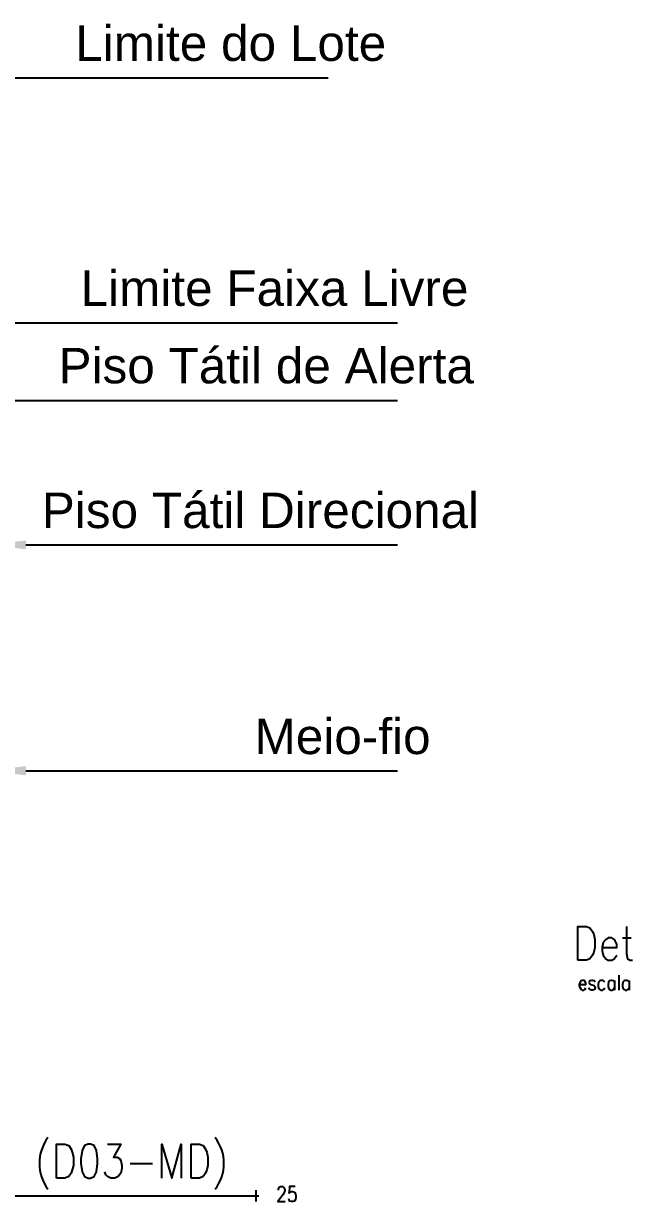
# Model space of a CAD drawing. Header units: feet. Extents: x 203667 to 205527, y 9204857 to 9205156.
# Drawn here: x 203708.851 to 203710.546, y 9204916.003 to 9204919.282 of the extents above; entities that cross this region are included whole.
import ezdxf

# ---------------------------------------------------------------- set-up
doc = ezdxf.new("R2010")
doc.units = ezdxf.units.FT
doc.header["$LTSCALE"] = 0.3
doc.header["$MEASUREMENT"] = 0
doc.layers.add('PDF_A_Texto', color=7, linetype='Continuous')
doc.layers.add('PDF_Text', color=7, linetype='Continuous')
doc.styles.add('PDF Arial', font='arial.ttf')

msp = doc.modelspace()

# ---------------------------------------------------------------- linework, layer by layer
at = {"layer": 'PDF_A_Texto', "lineweight": 25}
for points in [[(203707.8172, 9204919.1306), (203709.6994, 9204919.1306)], [(203708.8186, 9204918.4485), (203709.8919, 9204918.4485)], [(203707.6427, 9204918.2328), (203709.8919, 9204918.2328)], [(203708.8577, 9204917.831), (203709.8919, 9204917.831)], [(203708.8577, 9204917.2018), (203709.8919, 9204917.2018)], [(203710.529, 9204916.7683), (203710.529, 9204916.6922), (203710.5322, 9204916.6784), (203710.5396, 9204916.6742), (203710.5459, 9204916.6742)], [(203710.4613, 9204916.7101), (203710.5026, 9204916.7101), (203710.5026, 9204916.7186), (203710.4983, 9204916.7281), (203710.4952, 9204916.7323), (203710.4888, 9204916.7366), (203710.4782, 9204916.7366), (203710.4719, 9204916.7323), (203710.4645, 9204916.7239), (203710.4613, 9204916.7101), (203710.4613, 9204916.7006), (203710.4645, 9204916.6879), (203710.4719, 9204916.6784), (203710.4782, 9204916.6742), (203710.4888, 9204916.6742), (203710.4952, 9204916.6784), (203710.5026, 9204916.6879)], [(203710.5184, 9204916.7366), (203710.5427, 9204916.7366)], [(203710.5079, 9204916.6329), (203710.5079, 9204916.5906)], [(203710.3979, 9204916.6065), (203710.4159, 9204916.6065), (203710.4159, 9204916.6107), (203710.4148, 9204916.615), (203710.4137, 9204916.6171), (203710.4106, 9204916.6181), (203710.4063, 9204916.6181), (203710.4032, 9204916.6171), (203710.4, 9204916.6128), (203710.3979, 9204916.6065), (203710.3979, 9204916.6023), (203710.4, 9204916.597), (203710.4032, 9204916.5928), (203710.4063, 9204916.5906), (203710.4106, 9204916.5906), (203710.4137, 9204916.5928), (203710.4159, 9204916.597)], [(203710.4423, 9204916.6128), (203710.4402, 9204916.6171), (203710.4359, 9204916.6181), (203710.4317, 9204916.6181), (203710.4264, 9204916.6171), (203710.4254, 9204916.6128), (203710.4264, 9204916.6086), (203710.4296, 9204916.6065), (203710.437, 9204916.6044), (203710.4402, 9204916.6023), (203710.4423, 9204916.5991), (203710.4423, 9204916.597), (203710.4402, 9204916.5928), (203710.4359, 9204916.5906), (203710.4317, 9204916.5906), (203710.4264, 9204916.5928), (203710.4254, 9204916.597)], [(203710.4687, 9204916.6128), (203710.4656, 9204916.6171), (203710.4624, 9204916.6181), (203710.4582, 9204916.6181), (203710.455, 9204916.6171), (203710.4518, 9204916.6128), (203710.4508, 9204916.6065), (203710.4508, 9204916.6023), (203710.4518, 9204916.597), (203710.455, 9204916.5928), (203710.4582, 9204916.5906), (203710.4624, 9204916.5906), (203710.4656, 9204916.5928), (203710.4687, 9204916.597)], [(203710.4962, 9204916.6128), (203710.493, 9204916.6171), (203710.4899, 9204916.6181), (203710.4856, 9204916.6181), (203710.4825, 9204916.6171), (203710.4793, 9204916.6128), (203710.4782, 9204916.6065), (203710.4782, 9204916.6023), (203710.4793, 9204916.597), (203710.4825, 9204916.5928), (203710.4856, 9204916.5906), (203710.4899, 9204916.5906), (203710.493, 9204916.5928), (203710.4962, 9204916.597)], [(203710.4962, 9204916.6181), (203710.4962, 9204916.5906)], [(203710.5364, 9204916.6128), (203710.5332, 9204916.6171), (203710.5301, 9204916.6181), (203710.5258, 9204916.6181), (203710.5227, 9204916.6171), (203710.5195, 9204916.6128), (203710.5184, 9204916.6065), (203710.5184, 9204916.6023), (203710.5195, 9204916.597), (203710.5227, 9204916.5928), (203710.5258, 9204916.5906), (203710.5301, 9204916.5906), (203710.5332, 9204916.5928), (203710.5364, 9204916.597)], [(203710.5364, 9204916.6181), (203710.5364, 9204916.5906)], [(203709.0851, 9204916.1624), (203709.1221, 9204916.1624), (203709.102, 9204916.1264), (203709.1115, 9204916.1264), (203709.1189, 9204916.1211), (203709.1221, 9204916.1169), (203709.1252, 9204916.1032), (203709.1252, 9204916.0947), (203709.1221, 9204916.081), (203709.1147, 9204916.0725), (203709.1052, 9204916.0672), (203709.0946, 9204916.0672), (203709.0851, 9204916.0725), (203709.0808, 9204916.0767), (203709.0777, 9204916.0852)], [(203709.2363, 9204916.0672), (203709.2363, 9204916.1624), (203709.2638, 9204916.0672), (203709.2902, 9204916.1624), (203709.2902, 9204916.0672)], [(203709.1485, 9204916.1085), (203709.2098, 9204916.1085)], [(203709.5609, 9204916.0344), (203709.5609, 9204916.0366), (203709.562, 9204916.0397), (203709.563, 9204916.0418), (203709.5662, 9204916.044), (203709.5725, 9204916.044), (203709.5757, 9204916.0418), (203709.5768, 9204916.0397), (203709.5789, 9204916.0366), (203709.5789, 9204916.0323), (203709.5768, 9204916.0281), (203709.5736, 9204916.0217), (203709.5588, 9204916.0027), (203709.5799, 9204916.0027)], [(203709.6074, 9204916.044), (203709.5916, 9204916.044), (203709.5905, 9204916.026), (203709.5916, 9204916.0281), (203709.5969, 9204916.0302), (203709.6011, 9204916.0302), (203709.6053, 9204916.0281), (203709.6085, 9204916.0239), (203709.6095, 9204916.0186), (203709.6095, 9204916.0143), (203709.6085, 9204916.008), (203709.6053, 9204916.0038), (203709.6011, 9204916.0027), (203709.5969, 9204916.0027), (203709.5916, 9204916.0038), (203709.5905, 9204916.0059), (203709.5895, 9204916.0101)], [(203705.8589, 9204916.0186), (203709.5059, 9204916.0186)], [(203709.4975, 9204916.0344), (203709.4975, 9204916.0027)]]:
    msp.add_lwpolyline(points, dxfattribs=at)
for points in [[(203710.3937, 9204916.6742), (203710.3937, 9204916.7683), (203710.418, 9204916.7683), (203710.4275, 9204916.7641), (203710.4349, 9204916.7545), (203710.4381, 9204916.7461), (203710.4412, 9204916.7323), (203710.4412, 9204916.7101), (203710.4381, 9204916.6964), (203710.4349, 9204916.6879), (203710.4275, 9204916.6784), (203710.418, 9204916.6742)], [(203708.9434, 9204916.0672), (203708.9434, 9204916.1624), (203708.9666, 9204916.1624), (203708.9772, 9204916.1582), (203708.9836, 9204916.1486), (203708.9867, 9204916.1402), (203708.9899, 9204916.1264), (203708.9899, 9204916.1032), (203708.9867, 9204916.0905), (203708.9836, 9204916.081), (203708.9772, 9204916.0725), (203708.9666, 9204916.0672)], [(203709.0311, 9204916.1624), (203709.0206, 9204916.1582), (203709.0142, 9204916.1444), (203709.011, 9204916.1211), (203709.011, 9204916.1085), (203709.0142, 9204916.0852), (203709.0206, 9204916.0725), (203709.0311, 9204916.0672), (203709.0375, 9204916.0672), (203709.0481, 9204916.0725), (203709.0544, 9204916.0852), (203709.0576, 9204916.1085), (203709.0576, 9204916.1211), (203709.0544, 9204916.1444), (203709.0481, 9204916.1582), (203709.0375, 9204916.1624)], [(203709.3177, 9204916.0672), (203709.3177, 9204916.1624), (203709.341, 9204916.1624), (203709.3515, 9204916.1582), (203709.3579, 9204916.1486), (203709.3611, 9204916.1402), (203709.3642, 9204916.1264), (203709.3642, 9204916.1032), (203709.3611, 9204916.0905), (203709.3579, 9204916.081), (203709.3515, 9204916.0725), (203709.341, 9204916.0672)]]:
    msp.add_lwpolyline(points, close=True, dxfattribs=at)
for centre, radius, start, end in [((203709.017, 9204916.1085), 0.1215, 143.7194, 216.2806), ((203709.2917, 9204916.1085), 0.1173, 322.189, 37.811)]:
    msp.add_arc(centre, radius, start, end, dxfattribs=at)
at = {"layer": 'PDF_A_Texto', "transparency": 33554559}
for points in [[(203708.7414, 9204917.831), (203708.8577, 9204917.8426), (203708.8577, 9204917.8183)], [(203708.7414, 9204917.2018), (203708.8577, 9204917.2145), (203708.8577, 9204917.1891)]]:
    msp.add_solid(points, dxfattribs=at)

# ---------------------------------------------------------------- texts
at = {"layer": 'PDF_Text', "attachment_point": 7, "style": 'PDF Arial'}
for s, insert, char_height in [('Limite do Lote', (203708.9952, 9204919.1765), 0.098625), ('Limite Faixa Livre', (203709.01, 9204918.4945), 0.098625), ('Piso Tátil de Alerta', (203708.9487, 9204918.2788), 0.098612), ('Piso Tátil Direcional', (203708.9021, 9204917.8759), 0.098612), ('Meio-fio', (203709.4943, 9204917.2467), 0.09862)]:
    msp.add_mtext(s, dxfattribs=dict(at, insert=insert, char_height=char_height))

doc.saveas('drawing.dxf')
